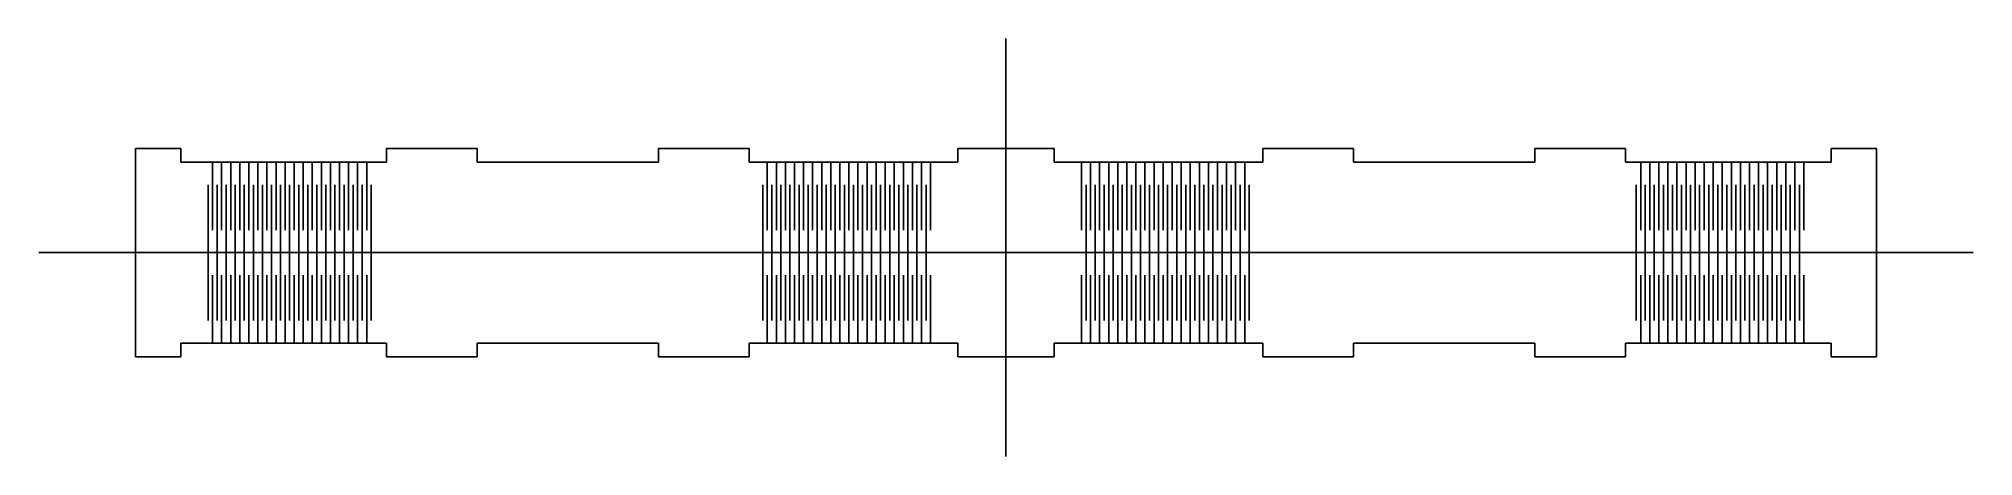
# Model space of a CAD drawing. Header units: millimetres. Extents: x -120 to 307, y -40 to 52.
import ezdxf

# ---------------------------------------------------------------- set-up
doc = ezdxf.new("R2010")
doc.units = ezdxf.units.MM
doc.layers.get('0').update_dxf_attribs({"linetype": 'CONTINUOUS'})

msp = doc.modelspace()

# ---------------------------------------------------------------- linework, layer by layer
for p, q in [((93.35, 52.28), (93.35, -40)), ((-98.65, 28), (-98.65, 25)), ((-88.65, 28), (-98.65, 28)), ((-88.65, 25), (-88.65, 28)), ((-43.29, 28), (-23.29, 28)), ((-43.29, 25), (-43.29, 28)), ((-23.29, 28), (-23.29, 25)), ((16.71, 25), (16.71, 28)), ((16.71, 28), (36.71, 28)), ((36.71, 28), (36.71, 25)), ((82.71, 25), (82.71, 28)), ((82.71, 28), (93.35, 28)), ((104, 28), (93.35, 28)), ((104, 25), (104, 28)), ((170, 28), (150, 28)), ((150, 28), (150, 25)), ((170, 25), (170, 28)), ((230, 28), (210, 28)), ((210, 28), (210, 25)), ((230, 25), (230, 28)), ((275.35, 25), (275.35, 28)), ((275.35, 28), (285.35, 28)), ((285.35, 28), (285.35, 25)), ((-98.65, 25), (-98.65, 5)), ((-43.29, 25), (-88.65, 25)), ((-81.65, 25), (-81.65, 10)), ((-79.65, 25), (-79.65, 10)), ((-77.65, 25), (-77.65, 10)), ((-75.65, 25), (-75.65, 10)), ((-73.65, 25), (-73.65, 10)), ((-71.65, 25), (-71.65, 10)), ((-69.65, 25), (-69.65, 10)), ((-67.65, 25), (-67.65, 10)), ((-65.65, 25), (-65.65, 10)), ((-63.65, 25), (-63.65, 10)), ((-61.65, 25), (-61.65, 10)), ((-59.65, 25), (-59.65, 10)), ((-57.65, 25), (-57.65, 10)), ((-55.65, 25), (-55.65, 10)), ((-53.65, 25), (-53.65, 10)), ((-51.65, 25), (-51.65, 10)), ((-49.65, 25), (-49.65, 10)), ((-47.65, 25), (-47.65, 10)), ((16.71, 25), (-23.29, 25)), ((82.71, 25), (36.71, 25)), ((40.71, 25), (40.71, 10)), ((42.71, 25), (42.71, 10)), ((44.71, 25), (44.71, 10)), ((46.71, 25), (46.71, 10)), ((48.71, 25), (48.71, 10)), ((50.71, 25), (50.71, 10)), ((52.71, 25), (52.71, 10)), ((54.71, 25), (54.71, 10)), ((56.71, 25), (56.71, 10)), ((58.71, 25), (58.71, 10)), ((60.71, 25), (60.71, 10)), ((62.71, 25), (62.71, 10)), ((64.71, 25), (64.71, 10)), ((66.71, 25), (66.71, 10)), ((68.71, 25), (68.71, 10)), ((70.71, 25), (70.71, 10)), ((72.71, 25), (72.71, 10)), ((74.71, 25), (74.71, 10)), ((76.71, 25), (76.71, 10)), ((104, 25), (150, 25)), ((110, 25), (110, 10)), ((112, 25), (112, 10)), ((114, 25), (114, 10)), ((116, 25), (116, 10)), ((118, 25), (118, 10)), ((120, 25), (120, 10)), ((122, 25), (122, 10)), ((124, 25), (124, 10)), ((126, 25), (126, 10)), ((128, 25), (128, 10)), ((130, 25), (130, 10)), ((132, 25), (132, 10)), ((134, 25), (134, 10)), ((136, 25), (136, 10)), ((138, 25), (138, 10)), ((140, 25), (140, 10)), ((142, 25), (142, 10)), ((144, 25), (144, 10)), ((146, 25), (146, 10)), ((170, 25), (210, 25)), ((230, 25), (275.35, 25)), ((233.35, 25), (233.35, 10)), ((235.35, 25), (235.35, 10)), ((237.35, 25), (237.35, 10)), ((239.35, 25), (239.35, 10)), ((241.35, 25), (241.35, 10)), ((243.35, 25), (243.35, 10)), ((245.35, 25), (245.35, 10)), ((247.35, 25), (247.35, 10)), ((249.35, 25), (249.35, 10)), ((251.35, 25), (251.35, 10)), ((253.35, 25), (253.35, 10)), ((255.35, 25), (255.35, 10)), ((257.35, 25), (257.35, 10)), ((259.35, 25), (259.35, 10)), ((261.35, 25), (261.35, 10)), ((263.35, 25), (263.35, 10)), ((265.35, 25), (265.35, 10)), ((267.35, 25), (267.35, 10)), ((269.35, 25), (269.35, 10)), ((285.35, 25), (285.35, 5)), ((-82.65, 5), (-82.65, 20)), ((-80.65, 5), (-80.65, 20)), ((-78.65, 5), (-78.65, 20)), ((-76.65, 5), (-76.65, 20)), ((-74.65, 5), (-74.65, 20)), ((-72.65, 5), (-72.65, 20)), ((-70.65, 5), (-70.65, 20)), ((-68.65, 5), (-68.65, 20)), ((-66.65, 5), (-66.65, 20)), ((-64.65, 5), (-64.65, 20)), ((-62.65, 5), (-62.65, 20)), ((-60.65, 5), (-60.65, 20)), ((-58.65, 5), (-58.65, 20)), ((-56.65, 5), (-56.65, 20)), ((-54.65, 5), (-54.65, 20)), ((-52.65, 5), (-52.65, 20)), ((-50.65, 5), (-50.65, 20)), ((-48.65, 5), (-48.65, 20)), ((-46.65, 5), (-46.65, 20)), ((39.71, 5), (39.71, 20)), ((41.71, 5), (41.71, 20)), ((43.71, 5), (43.71, 20)), ((45.71, 5), (45.71, 20)), ((47.71, 5), (47.71, 20)), ((49.71, 5), (49.71, 20)), ((51.71, 5), (51.71, 20)), ((53.71, 5), (53.71, 20)), ((55.71, 5), (55.71, 20)), ((57.71, 5), (57.71, 20)), ((59.71, 5), (59.71, 20)), ((61.71, 5), (61.71, 20)), ((63.71, 5), (63.71, 20)), ((65.71, 5), (65.71, 20)), ((67.71, 5), (67.71, 20)), ((69.71, 5), (69.71, 20)), ((71.71, 5), (71.71, 20)), ((73.71, 5), (73.71, 20)), ((75.71, 5), (75.71, 20)), ((111, 5), (111, 20)), ((113, 5), (113, 20)), ((115, 5), (115, 20)), ((117, 5), (117, 20)), ((119, 5), (119, 20)), ((121, 5), (121, 20)), ((123, 5), (123, 20)), ((125, 5), (125, 20)), ((127, 5), (127, 20)), ((129, 5), (129, 20)), ((131, 5), (131, 20)), ((133, 5), (133, 20)), ((135, 5), (135, 20)), ((137, 5), (137, 20)), ((139, 5), (139, 20)), ((141, 5), (141, 20)), ((143, 5), (143, 20)), ((145, 5), (145, 20)), ((147, 5), (147, 20)), ((232.35, 5), (232.35, 20)), ((234.35, 5), (234.35, 20)), ((236.35, 5), (236.35, 20)), ((238.35, 5), (238.35, 20)), ((240.35, 5), (240.35, 20)), ((242.35, 5), (242.35, 20)), ((244.35, 5), (244.35, 20)), ((246.35, 5), (246.35, 20)), ((248.35, 5), (248.35, 20)), ((250.35, 5), (250.35, 20)), ((252.35, 5), (252.35, 20)), ((254.35, 5), (254.35, 20)), ((256.35, 5), (256.35, 20)), ((258.35, 5), (258.35, 20)), ((260.35, 5), (260.35, 20)), ((262.35, 5), (262.35, 20)), ((264.35, 5), (264.35, 20)), ((266.35, 5), (266.35, 20)), ((268.35, 5), (268.35, 20)), ((304.33, 5), (-120, 5)), ((-117.63, 5), (306.71, 5)), ((-98.65, -15), (-98.65, 5)), ((-82.65, 5), (-82.65, -10)), ((-80.65, 5), (-80.65, -10)), ((-78.65, 5), (-78.65, -10)), ((-76.65, 5), (-76.65, -10)), ((-74.65, 5), (-74.65, -10)), ((-72.65, 5), (-72.65, -10)), ((-70.65, 5), (-70.65, -10)), ((-68.65, 5), (-68.65, -10)), ((-66.65, 5), (-66.65, -10)), ((-64.65, 5), (-64.65, -10)), ((-62.65, 5), (-62.65, -10)), ((-60.65, 5), (-60.65, -10)), ((-58.65, 5), (-58.65, -10)), ((-56.65, 5), (-56.65, -10)), ((-54.65, 5), (-54.65, -10)), ((-52.65, 5), (-52.65, -10)), ((-50.65, 5), (-50.65, -10)), ((-48.65, 5), (-48.65, -10)), ((-46.65, 5), (-46.65, -10)), ((39.71, 5), (39.71, -10)), ((41.71, 5), (41.71, -10)), ((43.71, 5), (43.71, -10)), ((45.71, 5), (45.71, -10)), ((47.71, 5), (47.71, -10)), ((49.71, 5), (49.71, -10)), ((51.71, 5), (51.71, -10)), ((53.71, 5), (53.71, -10)), ((55.71, 5), (55.71, -10)), ((57.71, 5), (57.71, -10)), ((59.71, 5), (59.71, -10)), ((61.71, 5), (61.71, -10)), ((63.71, 5), (63.71, -10)), ((65.71, 5), (65.71, -10)), ((67.71, 5), (67.71, -10)), ((69.71, 5), (69.71, -10)), ((71.71, 5), (71.71, -10)), ((73.71, 5), (73.71, -10)), ((75.71, 5), (75.71, -10)), ((111, 5), (111, -10)), ((113, 5), (113, -10)), ((115, 5), (115, -10)), ((117, 5), (117, -10)), ((119, 5), (119, -10)), ((121, 5), (121, -10)), ((123, 5), (123, -10)), ((125, 5), (125, -10)), ((127, 5), (127, -10)), ((129, 5), (129, -10)), ((131, 5), (131, -10)), ((133, 5), (133, -10)), ((135, 5), (135, -10)), ((137, 5), (137, -10)), ((139, 5), (139, -10)), ((141, 5), (141, -10)), ((143, 5), (143, -10)), ((145, 5), (145, -10)), ((147, 5), (147, -10)), ((232.35, 5), (232.35, -10)), ((234.35, 5), (234.35, -10)), ((236.35, 5), (236.35, -10)), ((238.35, 5), (238.35, -10)), ((240.35, 5), (240.35, -10)), ((242.35, 5), (242.35, -10)), ((244.35, 5), (244.35, -10)), ((246.35, 5), (246.35, -10)), ((248.35, 5), (248.35, -10)), ((250.35, 5), (250.35, -10)), ((252.35, 5), (252.35, -10)), ((254.35, 5), (254.35, -10)), ((256.35, 5), (256.35, -10)), ((258.35, 5), (258.35, -10)), ((260.35, 5), (260.35, -10)), ((262.35, 5), (262.35, -10)), ((264.35, 5), (264.35, -10)), ((266.35, 5), (266.35, -10)), ((268.35, 5), (268.35, -10)), ((285.35, -15), (285.35, 5)), ((40.71, -15), (40.71, 0)), ((42.71, -15), (42.71, 0)), ((44.71, -15), (44.71, 0)), ((46.71, -15), (46.71, 0)), ((48.71, -15), (48.71, 0)), ((50.71, -15), (50.71, 0)), ((52.71, -15), (52.71, 0)), ((54.71, -15), (54.71, 0)), ((56.71, -15), (56.71, 0)), ((58.71, -15), (58.71, 0)), ((60.71, -15), (60.71, 0)), ((62.71, -15), (62.71, 0)), ((64.71, -15), (64.71, 0)), ((66.71, -15), (66.71, 0)), ((68.71, -15), (68.71, 0)), ((70.71, -15), (70.71, 0)), ((72.71, -15), (72.71, 0)), ((74.71, -15), (74.71, 0)), ((76.71, -15), (76.71, 0)), ((110, -15), (110, 0)), ((112, -15), (112, 0)), ((114, -15), (114, 0)), ((116, -15), (116, 0)), ((118, -15), (118, 0)), ((120, -15), (120, 0)), ((122, -15), (122, 0)), ((124, -15), (124, 0)), ((126, -15), (126, 0)), ((128, -15), (128, 0)), ((130, -15), (130, 0)), ((132, -15), (132, 0)), ((134, -15), (134, 0)), ((136, -15), (136, 0)), ((138, -15), (138, 0)), ((140, -15), (140, 0)), ((142, -15), (142, 0)), ((144, -15), (144, 0)), ((146, -15), (146, 0)), ((-81.65, -15), (-81.65, 0)), ((-79.65, -15), (-79.65, 0)), ((-77.65, -15), (-77.65, 0)), ((-75.65, -15), (-75.65, 0)), ((-73.65, -15), (-73.65, 0)), ((-71.65, -15), (-71.65, 0)), ((-69.65, -15), (-69.65, 0)), ((-67.65, -15), (-67.65, 0)), ((-65.65, -15), (-65.65, 0)), ((-63.65, -15), (-63.65, 0)), ((-61.65, -15), (-61.65, 0)), ((-59.65, -15), (-59.65, 0)), ((-57.65, -15), (-57.65, 0)), ((-55.65, -15), (-55.65, 0)), ((-53.65, -15), (-53.65, 0)), ((-51.65, -15), (-51.65, 0)), ((-49.65, -15), (-49.65, 0)), ((-47.65, -15), (-47.65, 0)), ((233.35, -15), (233.35, 0)), ((235.35, -15), (235.35, 0)), ((237.35, -15), (237.35, 0)), ((239.35, -15), (239.35, 0)), ((241.35, -15), (241.35, 0)), ((243.35, -15), (243.35, 0)), ((245.35, -15), (245.35, 0)), ((247.35, -15), (247.35, 0)), ((249.35, -15), (249.35, 0)), ((251.35, -15), (251.35, 0)), ((253.35, -15), (253.35, 0)), ((255.35, -15), (255.35, 0)), ((257.35, -15), (257.35, 0)), ((259.35, -15), (259.35, 0)), ((261.35, -15), (261.35, 0)), ((263.35, -15), (263.35, 0)), ((265.35, -15), (265.35, 0)), ((267.35, -15), (267.35, 0)), ((269.35, -15), (269.35, 0)), ((-98.65, -18), (-98.65, -15)), ((-88.65, -15), (-88.65, -18)), ((-43.29, -15), (-88.65, -15)), ((-43.29, -15), (-43.29, -18)), ((16.71, -15), (-23.29, -15)), ((-23.29, -18), (-23.29, -15)), ((16.71, -15), (16.71, -18)), ((36.71, -18), (36.71, -15)), ((82.71, -15), (36.71, -15)), ((82.71, -15), (82.71, -18)), ((104, -15), (150, -15)), ((104, -15), (104, -18)), ((150, -18), (150, -15)), ((170, -15), (210, -15)), ((170, -15), (170, -18)), ((210, -18), (210, -15)), ((230, -15), (275.35, -15)), ((230, -15), (230, -18)), ((275.35, -15), (275.35, -18)), ((285.35, -18), (285.35, -15)), ((-88.65, -18), (-98.65, -18)), ((-43.29, -18), (-23.29, -18)), ((16.71, -18), (36.71, -18)), ((82.71, -18), (93.35, -18)), ((104, -18), (93.35, -18)), ((170, -18), (150, -18)), ((230, -18), (210, -18)), ((275.35, -18), (285.35, -18))]:
    msp.add_line(p, q)

doc.saveas('drawing.dxf')
